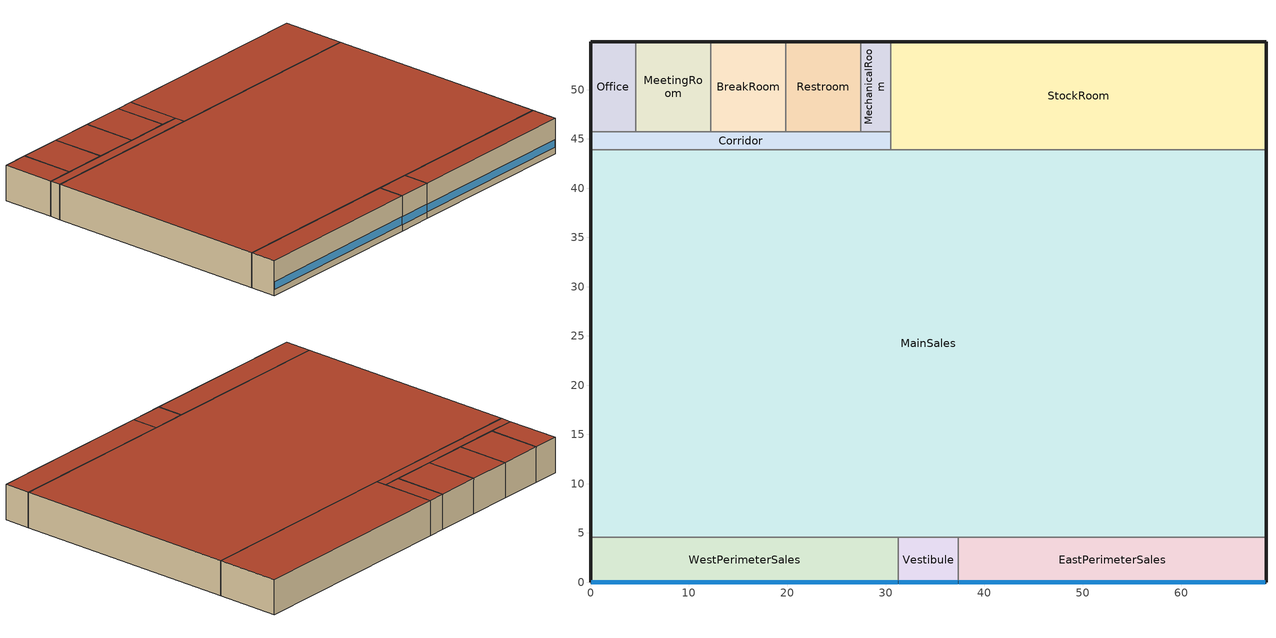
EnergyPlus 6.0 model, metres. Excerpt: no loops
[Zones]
Office
 floor ground (Unheated - 8in Slab with Carpet_NR_Ext-slab): 4.57,54.86 4.57,45.72 0,45.72 0,54.86 z0
 wall outside (Steel-Framed_R-13 + R-7.5 ci_Ext-wall): 4.57,54.86 0,54.86 0,45.72 z0:6.1
 wall to MeetingRoom (Standard_Int-Wall): 4.57,45.72 4.57,54.86 z0:6.1
 wall to Corridor (Standard_Int-Wall): 0,45.72 4.57,45.72 z0:6.1
 roof outside (IEAD_R-25 ci_Roof): 4.57,45.72 4.57,54.86 0,54.86 0,45.72 z6.1
BreakRoom
 floor ground (Unheated - 8in Slab with Carpet_NR_Ext-slab): 19.81,54.86 19.81,45.72 12.19,45.72 12.19,54.86 z0
 wall outside (Steel-Framed_R-13 + R-7.5 ci_Ext-wall): 19.81,54.86 12.19,54.86 z0:6.1
 wall to MeetingRoom (Standard_Int-Wall): 12.19,54.86 12.19,45.72 z0:6.1
 wall to Restroom (Standard_Int-Wall): 19.81,45.72 19.81,54.86 z0:6.1
 wall to Corridor (Standard_Int-Wall): 12.19,45.72 19.81,45.72 z0:6.1
 roof outside (IEAD_R-25 ci_Roof): 19.81,45.72 19.81,54.86 12.19,54.86 12.19,45.72 z6.1
WestPerimeterSales
 floor ground (Unheated - 8in Slab with Carpet_NR_Ext-slab): 31.24,4.57 31.24,0 0,0 0,4.57 z0
 wall outside (Steel-Framed_R-13 + R-7.5 ci_Ext-wall): 0,4.57 0,0 31.24,0 z0:6.1
 wall to Vestibule (Standard_Int-Wall): 31.24,0 31.24,4.57 z0:6.1
 wall to MainSales (AIR-WALL): 31.24,4.57 0,4.57 z0:6.1
 window (Retail_AEDG_window_3_UValue_3.408_SHGC_0.25_VT_0.32): 0.05,0 31.19,0 z1.1:2.45
 roof outside (IEAD_R-25 ci_Roof): 31.24,0 31.24,4.57 0,4.57 0,0 z6.1
Corridor
 floor ground (Unheated - 8in Slab with Carpet_NR_Ext-slab): 30.48,45.72 30.48,43.89 0,43.89 0,45.72 z0
 wall outside (Steel-Framed_R-13 + R-7.5 ci_Ext-wall): 0,45.72 0,43.89 z0:6.1
 wall to MainSales (Standard_Int-Wall): 0,43.89 30.48,43.89 z0:6.1
 wall to Restroom (Standard_Int-Wall): 27.43,45.72 19.81,45.72 z0:6.1
 wall to MeetingRoom (Standard_Int-Wall): 12.19,45.72 4.57,45.72 z0:6.1
 wall to MechanicalRoom (Standard_Int-Wall): 30.48,45.72 27.43,45.72 z0:6.1
 wall to StockRoom (Standard_Int-Wall): 30.48,43.89 30.48,45.72 z0:6.1
 roof outside (IEAD_R-25 ci_Roof): 30.48,43.89 30.48,45.72 0,45.72 0,43.89 z6.1
EastPerimeterSales
 floor ground (Unheated - 8in Slab with Carpet_NR_Ext-slab): 68.58,4.57 68.58,0 37.34,0 37.34,4.57 z0
 wall outside (Steel-Framed_R-13 + R-7.5 ci_Ext-wall): 37.34,0 68.58,0 68.58,4.57 z0:6.1
 wall to Vestibule (Standard_Int-Wall): 37.34,4.57 37.34,0 z0:6.1
 wall to MainSales (AIR-WALL): 68.58,4.57 37.34,4.57 z0:6.1
 window (Retail_AEDG_window_3_UValue_3.408_SHGC_0.25_VT_0.32): 37.39,0 68.53,0 z1.1:2.45
 roof outside (IEAD_R-25 ci_Roof): 68.58,0 68.58,4.57 37.34,4.57 37.34,0 z6.1
Vestibule
 floor ground (Unheated - 8in Slab with Carpet_NR_Ext-slab): 37.34,4.57 37.34,0 31.24,0 31.24,4.57 z0
 wall outside (Steel-Framed_R-13 + R-7.5 ci_Ext-wall): 31.24,0 37.34,0 z0:6.1
 wall to MainSales (Standard_Int-Wall): 37.34,4.57 31.24,4.57 z0:6.1
 window (Retail_AEDG_window_3_UValue_3.408_SHGC_0.25_VT_0.32): 31.29,0 37.29,0 z1.1:2.45
 roof outside (IEAD_R-25 ci_Roof): 37.34,0 37.34,4.57 31.24,4.57 31.24,0 z6.1
StockRoom
 floor ground (Unheated - 8in Slab with Carpet_NR_Ext-slab): 68.58,54.86 68.58,43.89 30.48,43.89 30.48,54.86 z0
 wall outside (Steel-Framed_R-13 + R-7.5 ci_Ext-wall): 68.58,43.89 68.58,54.86 30.48,54.86 z0:6.1
 wall to MainSales (Standard_Int-Wall): 30.48,43.89 68.58,43.89 z0:6.1
 wall to MechanicalRoom (Standard_Int-Wall): 30.48,54.86 30.48,45.72 z0:6.1
 roof outside (IEAD_R-25 ci_Roof): 68.58,43.89 68.58,54.86 30.48,54.86 30.48,43.89 z6.1
MainSales
 floor ground (Unheated - 8in Slab with Carpet_NR_Ext-slab): 68.58,43.89 68.58,4.57 0,4.57 0,43.89 z0
 wall outside (Steel-Framed_R-13 + R-7.5 ci_Ext-wall): 68.58,4.57 68.58,43.89 / 0,43.89 0,4.57 z0:6.1
 roof outside (IEAD_R-25 ci_Roof): 68.58,4.57 68.58,43.89 0,43.89 0,4.57 z6.1
MeetingRoom
 floor ground (Unheated - 8in Slab with Carpet_NR_Ext-slab): 12.19,54.86 12.19,45.72 4.57,45.72 4.57,54.86 z0
 wall outside (Steel-Framed_R-13 + R-7.5 ci_Ext-wall): 12.19,54.86 4.57,54.86 z0:6.1
 roof outside (IEAD_R-25 ci_Roof): 12.19,45.72 12.19,54.86 4.57,54.86 4.57,45.72 z6.1
Restroom
 floor ground (Unheated - 8in Slab with Carpet_NR_Ext-slab): 27.43,54.86 27.43,45.72 19.81,45.72 19.81,54.86 z0
 wall outside (Steel-Framed_R-13 + R-7.5 ci_Ext-wall): 27.43,54.86 19.81,54.86 z0:6.1
 wall to MechanicalRoom (Standard_Int-Wall): 27.43,45.72 27.43,54.86 z0:6.1
 roof outside (IEAD_R-25 ci_Roof): 27.43,45.72 27.43,54.86 19.81,54.86 19.81,45.72 z6.1
MechanicalRoom
 floor ground (Unheated - 8in Slab with Carpet_NR_Ext-slab): 30.48,54.86 30.48,45.72 27.43,45.72 27.43,54.86 z0
 wall outside (Steel-Framed_R-13 + R-7.5 ci_Ext-wall): 30.48,54.86 27.43,54.86 z0:6.1
 roof outside (IEAD_R-25 ci_Roof): 30.48,45.72 30.48,54.86 27.43,54.86 27.43,45.72 z6.1
[Building]
Retail_High_Plug_DOASwCAV: North Axis=0; Terrain=City; Loads Convergence Tolerance Value=0.04; Temperature Convergence Tolerance Value=0.2; Solar Distribution=FullExterior; Maximum Number of Warmup Days=25
[Site:Location]
USA NV-LAS VEGAS: Latitude {deg}=36.07; Longitude {deg}=-115.17; Time Zone {hr}=-8; Elevation {m}=664
[Site:GroundTemperature:BuildingSurface]
18.89, 18.889, 18.895, 20.344, 20.899, 20.929, 20.753, 20.826, 21.013, 20.868, 19.246, 18.923
[Site:WaterMainsTemperature]
Calculation Method=CORRELATION; Annual Average Outdoor Air Temperature {C}=19.48; Maximum Difference In Monthly Average Outdoor Air Temperatures {deltaC}=25.6
[SizingPeriod:DesignDay] Barometric Pressure {Pa}=93598; Rain {0-no,1-yes}=0; Snow on ground {0-no,1-yes}=0; Day of Month=21; Daylight Savings Time Indicator=0; Humidity Indicating Type=WetBulb
Name | Maximum Dry-Bulb Temperature {C} | Daily Temp Range {C} | Humidity Indicating Conditions at Maximum Dry-Bulb | Wind Speed {m/s} design conditions vs. traditional 6.71 m/s (15 mph) | Wind Direction {Degrees; N=0, S=180} | Clearness {0.0 to 1.1} | Month | Day Type | Wind Speed {m/s} design conditions vs. traditional 3.35 m/s (7mph)
LAS_VEGAS Ann Htg 99.6% Condns DB | -1.7 | 0 | -1.7 | 3.1 | 240 | 0 | 1 | WinterDesignDay
LAS_VEGAS Ann Clg .4% Condns DB=>MWB | 42.4 | 13.6 | 19.4 |  | 230 | 1 | 7 | SummerDesignDay | 5.3
LAS_VEGAS Ann Clg .4% Condns WB=>MDB | 34.7 | 13.6 | 21.9 |  | 230 | 1 | 7 | SummerDesignDay | 5.3
[WindowMaterial:Glazing]
Theoretical Glass [245]: Optical Data Type=SpectralAverage; Thickness=0.003; Solar Transmittance at Normal Incidence=0.2331; Front Side Solar Reflectance at Normal Incidence=0.7169; Back Side Solar Reflectance at Normal Incidence=0.7169; Visible Transmittance at Normal Incidence=0.321; Front Side Visible Reflectance at Normal Incidence=0.629; Back Side Visible Reflectance at Normal Incidence=0.629; Infrared Transmittance at Normal Incidence=0; Front Side Infrared Hemispherical Emissivity=0.9; Back Side Infrared Hemispherical Emissivity=0.9; Conductivity=0.0231; Dirt Correction Factor for Solar and Visible Transmittance=1; Solar Diffusing=No
[Material]
Name | Roughness | Thickness | Conductivity | Density | Specific Heat | Thermal Absorptance | Solar Absorptance | Visible Absorptance | Thickness {m} | Conductivity {W/m-K} | Density {kg/m3} | Specific Heat {J/kg-K}
Roof Membrane | VeryRough | 0.0095 | 0.16 | 1121.29 | 1460 | 0.9 | 0.7 | 0.7
Roof Insulation [9] | MediumRough | 0.209 | 0.049 | 265 | 836.8 | 0.9 | 0.7 | 0.7
Metal Decking | MediumSmooth | 0.0015 | 45.006 | 7680 | 418.4 | 0.9 | 0.7 | 0.3
GP01 1/2 GYPSUM | Smooth | 0.0127 | 0.16 | 800 | 1090 | 0.9 | 0.7 | 0.5
Wall Insulation [10] | MediumRough | 0.0971 | 0.045 | 265 | 836.8 | 0.9 | 0.7 | 0.7
1/2IN Gypsum | Smooth | 0.0127 | 0.16 | 784.9 | 830 | 0.9 | 0.92 | 0.92
MAT-CC05 8 HW CONCRETE | Rough | 0.2032 | 1.311 | 2240 | 836.8 | 0.9 | 0.7 | 0.7
Floor Insulation [2] | MediumRough | 0.0636 | 0.045 | 265 | 836.8 | 0.9 | 0.7 | 0.7
METAL Door Medium 18Ga_1; METAL Door Medium 18Ga_2 | Smooth | 0.0013 | 45.3149 | 7833.03 | 502.08 | 0.8 | 0.5 | 0.5
Std Wood 6inch | MediumSmooth |  |  |  |  | 0.9 | 0.7 | 0.7 | 0.15 | 0.12 | 540 | 1210
Std AC02 | MediumSmooth |  |  |  |  | 0.9 | 0.7 | 0.2 | 0.0127 | 0.057 | 288 | 1339
Std MAT-CC05 4  MW CONCRETE | Rough |  |  |  |  | 0.9 | 0.7 | 0.2 | 0.1 | 0.858 | 1968 | 836.8
Std PW05 | MediumSmooth |  |  |  |  | 0.9 | 0.78 | 0.78 | 0.0191 | 0.115 | 545 | 1213
Std Steel_Brown_Regular | Smooth |  |  |  |  | 0.9 | 0.92 | 0.92 | 0.0015 | 44.9696 | 7689 | 418
[Material:NoMass]
Name | Roughness | Thermal Resistance {(m2-K)/W} | Thermal Absorptance | Solar Absorptance | Visible Absorptance | Thermal Resistance {m2-K/W}
MAT-SHEATH | Rough | 0.3626 | 0.9 | 0.7 | 0.7
CP02 CARPET PAD | VeryRough | 0.2165 | 0.9 | 0.7 | 0.8
AIR | Smooth | 0.2515 | 0.8 | 0.5 | 0.5
AIR [1] | Smooth | 0.1214 | 0.8 | 0.5 | 0.5
Std CP02 CARPET PAD | VeryRough |  | 0.9 | 0.7 | 0.8 | 0.21648
MAT-AIR-WALL | Rough |  | 0.9 | 0.7 |  | 0.207949
Std Opaque Door panel_con; Std Opaque Door panel_semi | MediumRough |  | 0.9 | 0.7 | 0.7 | 0.12327
Std Overhead Door Panel | MediumRough |  | 0.9 | 0.7 | 0.7 | 0.255345
[Construction]
InteriorFurnishings: Std Wood 6inch
INT-FLOOR-UNDERSIDE: Std CP02 CARPET PAD, Std MAT-CC05 4  MW CONCRETE
INT-FLOOR-SLAB: Std MAT-CC05 4  MW CONCRETE
DropCeiling: Std AC02
Sloped_Metal_Roof: Std Steel_Brown_Regular, Std PW05
Gable_Wall: Std PW05
AIR-WALL: MAT-AIR-WALL
Std Swinging Door_con: Std Opaque Door panel_con
Std Swinging Door_semi: Std Opaque Door panel_semi
Std Overhead Door: Std Overhead Door Panel
Retail_AEDG_window_3_UValue_3.408_SHGC_0.25_VT_0.32; Retail_AEDG_window_3_UValue_3.408_SHGC_0.25_VT_0.32_east; Retail_AEDG_window_3_UValue_3.408_SHGC_0.25_VT_0.32_north; Retail_AEDG_window_3_UValue_3.408_SHGC_0.25_VT_0.32_west: Theoretical Glass [245]
IEAD_R-25 ci_Roof: Roof Membrane, Roof Insulation [9], Metal Decking
Standard_Int-Wall: GP01 1/2 GYPSUM, GP01 1/2 GYPSUM
Steel-Framed_R-13 + R-7.5 ci_Ext-wall: MAT-SHEATH, Wall Insulation [10], 1/2IN Gypsum
Unheated - 8in Slab with Carpet_NR_Ext-slab: MAT-CC05 8 HW CONCRETE, CP02 CARPET PAD
Mass_R-8.3 ci_ExposedFloor: Floor Insulation [2], MAT-CC05 8 HW CONCRETE, CP02 CARPET PAD
Swinging_NR_door: METAL Door Medium 18Ga_1, AIR, METAL Door Medium 18Ga_2
Non-Swinging_NR_door: METAL Door Medium 18Ga_1, AIR [1], METAL Door Medium 18Ga_2
[ComponentCost:LineItem] Line Item Type=Construction
Name | Item | Cost per Area {$/m2} | Cost per Area
Interior Furnishings | InteriorFurnishings | 1
Interior Floor | INT-FLOOR-UNDERSIDE | 15
Interior Floor Slab | INT-FLOOR-SLAB | 35
Drop Ceiling | DropCeiling | 10
Sloped Metal Roof | Sloped_Metal_Roof | 1
Gable Wall | Gable_Wall | 1
Air Wall | AIR-WALL | 1
Swinging Door Conditioned | Std Swinging Door_con | 1
Swinging Door Semi-conditioned | Std Swinging Door_semi | 1
Overhead Door | Std Overhead Door | 1
south:Retail_AEDG_window_3_UValue_3.408_SHGC_0.25_VT_0.32 | Retail_AEDG_window_3_UValue_3.408_SHGC_0.25_VT_0.32 |  | 1
east:Retail_AEDG_window_3_UValue_3.408_SHGC_0.25_VT_0.32_east | Retail_AEDG_window_3_UValue_3.408_SHGC_0.25_VT_0.32_east |  | 1
north:Retail_AEDG_window_3_UValue_3.408_SHGC_0.25_VT_0.32_north | Retail_AEDG_window_3_UValue_3.408_SHGC_0.25_VT_0.32_north |  | 1
west:Retail_AEDG_window_3_UValue_3.408_SHGC_0.25_VT_0.32_west | Retail_AEDG_window_3_UValue_3.408_SHGC_0.25_VT_0.32_west |  | 1
roofs:IEAD_R-25 ci_Roof | IEAD_R-25 ci_Roof |  | 1
int-walls:Standard_Int-Wall | Standard_Int-Wall |  | 1
ext-walls:Steel-Framed_R-13 + R-7.5 ci_Ext-wall | Steel-Framed_R-13 + R-7.5 ci_Ext-wall |  | 1
ext-slab:Unheated - 8in Slab with Carpet_NR_Ext-slab | Unheated - 8in Slab with Carpet_NR_Ext-slab |  | 1
exposed-floor:Mass_R-8.3 ci_ExposedFloor | Mass_R-8.3 ci_ExposedFloor |  | 34.6727
door:Swinging_NR_door | Swinging_NR_door |  | 1
non-swinging-door:Non-Swinging_NR_door | Non-Swinging_NR_door |  | 1
[Zone] Type=1; Multiplier=1; Ceiling Height=AutoCalculate; Part of Total Floor Area=Yes
Name | Volume
Office | 254.8516
BreakRoom; MeetingRoom; Restroom | 424.7527
WestPerimeterSales; EastPerimeterSales | 870.743
Corridor | 339.8022
Vestibule; MechanicalRoom | 169.9011
StockRoom | 2548.52
MainSales | 16437.9
[InternalMass] Construction=InteriorFurnishings
Name | Zone | Surface Area
Office Internal Mass | Office | 83.6127
BreakRoom Internal Mass | BreakRoom | 139.3546
WestPerimeterSales Internal Mass | WestPerimeterSales | 285.6768
Corridor Internal Mass | Corridor | 111.4836
EastPerimeterSales Internal Mass | EastPerimeterSales | 285.6768
Vestibule Internal Mass | Vestibule | 55.7418
StockRoom Internal Mass | StockRoom | 836.1274
MainSales Internal Mass | MainSales | 5393.02
MeetingRoom Internal Mass | MeetingRoom | 139.3546
Restroom Internal Mass | Restroom | 139.3546
MechanicalRoom Internal Mass | MechanicalRoom | 55.7418
[ZoneInfiltration:DesignFlowRate] Schedule=INFIL_SCH; Design Volume Flow Rate Calculation Method=Flow/ExteriorWallArea; Flow per Exterior Surface Area {m3/s/m2}=0.0001963; Constant Term Coefficient=1; Temperature Term Coefficient=0; Velocity Term Coefficient=0; Velocity Squared Term Coefficient=0
Name | Zone
Office_Infiltration | Office
BreakRoom_Infiltration | BreakRoom
WestPerimeterSales_Infiltration | WestPerimeterSales
Corridor_Infiltration | Corridor
EastPerimeterSales_Infiltration | EastPerimeterSales
Vestibule_Infiltration | Vestibule
StockRoom_Infiltration | StockRoom
MainSales_Infiltration | MainSales
MeetingRoom_Infiltration | MeetingRoom
Restroom_Infiltration | Restroom
MechanicalRoom_Infiltration | MechanicalRoom
[People] Schedule=BLDG_OCC_SCH; Number of People Calculation Method=People; Fraction Radiant=0.3; User Specified Sensible Fraction=AUTOCALCULATE; Activity Level Schedule=ACTIVITY_SCH; Carbon Dioxide Generation Rate {m3/s-W}=3.82E-8; Enable ASHRAE 55 Comfort Warnings=No; MRT Calculation=ZoneAveraged; Work Efficiency Schedule=WORK_EFF_SCH; Clothing Schedule=CLOTHING_SCH; Air Velocity Schedule=AIR_VELO_SCH; Thermal Comfort Report=FANGER
Name | Zone | Number of People
Office People | Office | 2.2492
BreakRoom People | BreakRoom | 52.5018
WestPerimeterSales People | WestPerimeterSales | 9.2274
EastPerimeterSales People | EastPerimeterSales | 9.2274
Vestibule People | Vestibule | 1.8005
StockRoom People | StockRoom | 14.9667
MainSales People | MainSales | 174.1946
MeetingRoom People | MeetingRoom | 37.5003
Restroom People | Restroom | 4.5012
[Lights] Schedule=BLDG_LIGHT_SCH; Design Level Calculation Method=LightingLevel; Return Air Fraction=0; Fraction Visible=0.2; Fraction Replaceable=1; Return Air Fraction is Calculated from Plenum Temperature=No
Name | Zone | Design Level {W} | Fraction Radiant
Office_Lights | Office | 202.3428 | 0.37
BreakRoom_Lights | BreakRoom | 337.238 | 0.37
WestPerimeterSales_Lights | WestPerimeterSales | 2921.05 | 0.42
Corridor_Lights | Corridor | 149.9455 | 0.37
EastPerimeterSales_Lights | EastPerimeterSales | 2921.05 | 0.42
Vestibule_Lights | Vestibule | 149.9455 | 0.37
StockRoom_Lights | StockRoom | 811.0435 | 0.42
MainSales_Lights | MainSales | 55143.6 | 0.42
MeetingRoom_Lights | MeetingRoom | 337.238 | 0.37
Restroom_Lights | Restroom | 337.9348 | 0.37
MechanicalRoom_Lights | MechanicalRoom | 134.8952 | 0.37
[ElectricEquipment] Schedule=BLDG_EQUIP_SCH; Design Level Calculation Method=EquipmentLevel; Fraction Latent=0; Fraction Radiant=0.5; Fraction Lost=0
Name | Zone | Design Level {W}
Office_PlugMisc_Equip | Office | 371.2405
BreakRoom_PlugMisc_Equip | BreakRoom | 1462.53
WestPerimeterSales_PlugMisc_Equip | WestPerimeterSales | 807.0371
EastPerimeterSales_PlugMisc_Equip | EastPerimeterSales | 807.0371
StockRoom_PlugMisc_Equip | StockRoom | 2529.29
MainSales_PlugMisc_Equip | MainSales | 15235.3
MeetingRoom_PlugMisc_Equip | MeetingRoom | 618.7342
Restroom_PlugMisc_Equip | Restroom | 56.4386
[SetpointManager:Scheduled] Control Variable {Temperature | Others }=Temperature; Schedule=DOAS_SAT_Sch
Name | Setpoint Node or NodeList
DOAS_MZ SAT Setpoint | DOAS_MZ Supply Equipment Outlet Node
DOAS_SZ SAT Setpoint | DOAS_SZ Supply Equipment Outlet Node
[SetpointManager:MixedAir]
Name | Control Variable {Temperature} | Setpoint Node or NodeList | Control Variable {TEMP}
DOAS_MZ_OA_CoolC 2 SAT Manager | Temperature | DOAS_MZ_OA_CoolC 2-DOAS_MZ_OA_FanNode
DOAS_MZ_OA_Indirect_Evap_Cooler_SATManager |  | DOAS_MZ_OA_Indirect_Evap_Cooler-DOAS_MZ_OAMixing BoxNode | Temperature
DOAS_SZ_OA_CoolC 2 SAT Manager | Temperature | DOAS_SZ_OA_CoolC 2-DOAS_SZ_OA_FanNode
DOAS_SZ_OA_Indirect_Evap_Cooler_SATManager |  | DOAS_SZ_OA_Indirect_Evap_Cooler-DOAS_SZ_OAMixing BoxNode | Temperature
[EnergyManagementSystem:Sensor]
Name | Output:Variable or Output:Meter Index Key | Output:Variable or Output:Meter
DOAS_MZ_OA_Indirect_Evap_CoolerSystemSupplyFlow | DOAS_MZ Zone Equipment Inlet Node | System Node MassFlowRate
DOAS_MZ_OA_Indirect_Evap_CoolerIDECSupplyTemp | DOAS_MZ_OA_Indirect_Evap_Cooler-DOAS_MZ_OAMixing BoxNode | System Node Temp
DOAS_MZ_OA_Indirect_Evap_CoolerIDECSupplyEnth | DOAS_MZ_OA_Indirect_Evap_Cooler-DOAS_MZ_OAMixing BoxNode | System Node Enthalpy
DOAS_MZ_Warm_Season; DOAS_SZ_Warm_Season | Warm_Season_Sch | Schedule Value
DOAS_MZ_Cold_Season; DOAS_SZ_Cold_Season | Cold_Season_Sch | Schedule Value
DOAS_SZ_OA_Indirect_Evap_CoolerSystemSupplyFlow | DOAS_SZ Zone Equipment Inlet Node | System Node MassFlowRate
DOAS_SZ_OA_Indirect_Evap_CoolerIDECSupplyTemp | DOAS_SZ_OA_Indirect_Evap_Cooler-DOAS_SZ_OAMixing BoxNode | System Node Temp
DOAS_SZ_OA_Indirect_Evap_CoolerIDECSupplyEnth | DOAS_SZ_OA_Indirect_Evap_Cooler-DOAS_SZ_OAMixing BoxNode | System Node Enthalpy
[EnergyManagementSystem:ProgramCallingManager]
DOAS_MZ_OA_Indirect_Evap_CoolerControlManager: InsideHVACSystemIterationLoop; DOAS_MZ_OA_Indirect_Evap_CoolerControl
DOAS_MZ_ERV_IDEC_Control_Call: AfterPredictorBeforeHVACManagers; DOAS_MZ_ERV_IDEC_Control
DOAS_SZ_OA_Indirect_Evap_CoolerControlManager: InsideHVACSystemIterationLoop; DOAS_SZ_OA_Indirect_Evap_CoolerControl
DOAS_SZ_ERV_IDEC_Control_Call: AfterPredictorBeforeHVACManagers; DOAS_SZ_ERV_IDEC_Control
[EnergyManagementSystem:Program]
DOAS_MZ_OA_Indirect_Evap_CoolerControl: SET SystemMixedTemp = DOAS_MZ_OA_Indirect_Evap_CoolerSystemMixedTemp; SET SystemMixedHR = DOAS_MZ_OA_Indirect_Evap_CoolerSystemMixedHR; SET IDECSupplyEnth = DOAS_MZ_OA_Indirect_Evap_CoolerIDECSupplyEnth; SET SystemReturnEnth = DOAS_MZ_OA_Indirect_Evap_CoolerSystemReturnEnth; SET SystemMixedSP = DOAS_MZ_OA_Indirect_Evap_CoolerSystemMixedSP; SET SystemMixedSPEnth = @HFnTdbW SystemMixedSP SystemMixedHR; SET OAMinFlow = DOAS_MZ_OA_Indirect_Evap_CoolerOAMinFlow; SET IDECSupplyTemp = DOAS_MZ_OA_Indirect_Evap_CoolerIDECSupplyTemp; SET SystemReturnTemp = DOAS_MZ_OA_Indirect_Evap_CoolerSystemReturnTemp; SET SystemSupplyFlow = DOAS_MZ_OA_Indirect_Evap_CoolerSystemSupplyFlow; SET OAFlowActuator = OAMinFlow; SET tosetpoint = IDECSupplyTemp - SystemMixedSP; IF (tosetpoint <= 0.0) && (SystemMixedSP < SystemReturnTemp); SET numerator = SystemMixedSPEnth - SystemReturnEnth; SET denominator = IDECSupplyEnth - SystemReturnEnth; SET abs_denominator = @Abs denominator; IF (abs_denominator < 0.000001); SET OAFlowActuator = SystemSupplyFlow; ELSE; SET OAFlowActuator = SystemSupplyFlow * numerator / denominator; ENDIF; IF (OAFlowActuator > SystemSupplyFlow); SET OAFlowActuator = SystemSupplyFlow; ENDIF; IF (OAFlowActuator < OAMinFlow); SET OAFlowActuator = OAMinFlow; ENDIF; ENDIF; IF (IDECSupplyTemp < SystemReturnTemp) && (SystemReturnTemp < SystemMixedSP); SET OAFlowActuator = OAMinFlow; ENDIF; IF (SystemReturnTemp < IDECSupplyTemp) && (IDECSupplyTemp < SystemMixedSP); SET OAFlowActuator = SystemSupplyFlow; ENDIF; IF (SystemMixedSP < IDECSupplyTemp) && (IDECSupplyTemp < SystemReturnTemp); SET OAFlowActuator = SystemSupplyFlow; ENDIF; IF (SystemMixedSP < SystemReturnTemp) && (SystemReturnTemp < IDECSupplyTemp); SET OAFlowActuator = OAMinFlow; ENDIF; SET DOAS_MZ_OA_Indirect_Evap_CoolerOAFlowActuator = OAFlowActuator
DOAS_MZ_ERV_IDEC_Control: SET DOAS_MZ_ERV_SP = DOAS_MZ_Cold_Season * 253; SET DOAS_MZ_IDEC_SP = DOAS_MZ_Warm_Season * 295; SET DOAS_MZ_FanSP_Act = DOAS_MZ_FanSP + DOAS_MZ_ERV_SP; SET DOAS_MZ_FanSP_Act = DOAS_MZ_FanSP_Act + DOAS_MZ_IDEC_SP
DOAS_SZ_OA_Indirect_Evap_CoolerControl: SET SystemMixedTemp = DOAS_SZ_OA_Indirect_Evap_CoolerSystemMixedTemp; SET SystemMixedHR = DOAS_SZ_OA_Indirect_Evap_CoolerSystemMixedHR; SET IDECSupplyEnth = DOAS_SZ_OA_Indirect_Evap_CoolerIDECSupplyEnth; SET SystemReturnEnth = DOAS_SZ_OA_Indirect_Evap_CoolerSystemReturnEnth; SET SystemMixedSP = DOAS_SZ_OA_Indirect_Evap_CoolerSystemMixedSP; SET SystemMixedSPEnth = @HFnTdbW SystemMixedSP SystemMixedHR; SET OAMinFlow = DOAS_SZ_OA_Indirect_Evap_CoolerOAMinFlow; SET IDECSupplyTemp = DOAS_SZ_OA_Indirect_Evap_CoolerIDECSupplyTemp; SET SystemReturnTemp = DOAS_SZ_OA_Indirect_Evap_CoolerSystemReturnTemp; SET SystemSupplyFlow = DOAS_SZ_OA_Indirect_Evap_CoolerSystemSupplyFlow; SET OAFlowActuator = OAMinFlow; SET tosetpoint = IDECSupplyTemp - SystemMixedSP; IF (tosetpoint <= 0.0) && (SystemMixedSP < SystemReturnTemp); SET numerator = SystemMixedSPEnth - SystemReturnEnth; SET denominator = IDECSupplyEnth - SystemReturnEnth; SET abs_denominator = @Abs denominator; IF (abs_denominator < 0.000001); SET OAFlowActuator = SystemSupplyFlow; ELSE; SET OAFlowActuator = SystemSupplyFlow * numerator / denominator; ENDIF; IF (OAFlowActuator > SystemSupplyFlow); SET OAFlowActuator = SystemSupplyFlow; ENDIF; IF (OAFlowActuator < OAMinFlow); SET OAFlowActuator = OAMinFlow; ENDIF; ENDIF; IF (IDECSupplyTemp < SystemReturnTemp) && (SystemReturnTemp < SystemMixedSP); SET OAFlowActuator = OAMinFlow; ENDIF; IF (SystemReturnTemp < IDECSupplyTemp) && (IDECSupplyTemp < SystemMixedSP); SET OAFlowActuator = SystemSupplyFlow; ENDIF; IF (SystemMixedSP < IDECSupplyTemp) && (IDECSupplyTemp < SystemReturnTemp); SET OAFlowActuator = SystemSupplyFlow; ENDIF; IF (SystemMixedSP < SystemReturnTemp) && (SystemReturnTemp < IDECSupplyTemp); SET OAFlowActuator = OAMinFlow; ENDIF; SET DOAS_SZ_OA_Indirect_Evap_CoolerOAFlowActuator = OAFlowActuator
DOAS_SZ_ERV_IDEC_Control: SET DOAS_SZ_ERV_SP = DOAS_SZ_Cold_Season * 253; SET DOAS_SZ_IDEC_SP = DOAS_SZ_Warm_Season * 295; SET DOAS_SZ_FanSP_Act = DOAS_SZ_FanSP + DOAS_SZ_ERV_SP; SET DOAS_SZ_FanSP_Act = DOAS_SZ_FanSP_Act + DOAS_SZ_IDEC_SP
[Exterior:Lights]
Exterior Facade Lighting: Schedule=ExtLight_Sch; Design Level=10125; Control Option=AstronomicalClock
[UtilityCost:Tariff]
Name | Output Meter | Conversion Factor Choice | Time of Use Period Schedule | Season Schedule | Demand Window Length | Monthly Charge or Variable | Group
NevadaPower_LGS-3_LargeGeneral | ElectricityNet:Facility | kWh | NevadaPowTOUSched | NevadaPowSeasonsSched | HalfHour | 184 | Comm Elect
NevadaPower_LGS-2_LargeGeneral | ElectricityNet:Facility | kWh | NevadaPowTOUSched | NevadaPowSeasonsSched | HalfHour | 179 | Comm Elect
NevadaPower_LGS-1_LargeGeneral | ElectricityNet:Facility | kWh |  |  | HalfHour | 15.7 | Comm Elect
NevadaPower_GS_GeneralService | ElectricityNet:Facility | kWh |  |  | HalfHour | 11 | Comm Elect
NV_EIAMonthlyRateGas | Gas:Facility | MCF |  |  |  | 0 | Comm Gas
[UtilityCost:Charge:Simple]
Name | Charge Variable | Tariff | Source Variable | Season | Category Variable | Cost per Unit Value or Variable
 | SummerPeakEnergyCharge | NevadaPower_LGS-3_LargeGeneral | PeakEnergy | Summer | EnergyCharges | 0.0858
 | SummerOffPeakEnergyCharge | NevadaPower_LGS-3_LargeGeneral | OffPeakEnergy | Summer | EnergyCharges | 0.0484
 | SummerShoulderEnergyCharge | NevadaPower_LGS-3_LargeGeneral | ShoulderEnergy | Summer | EnergyCharges | 0.0706
 | WinterEnergyCharge | NevadaPower_LGS-3_LargeGeneral | totalEnergy | Winter | EnergyCharges | 0.04925
 | DeferredAccountingEnergyCharge | NevadaPower_LGS-3_LargeGeneral | totalEnergy | Annual | EnergyCharges | 0.0128
 | FacilitiesDemandCharge | NevadaPower_LGS-3_LargeGeneral | totalDemand | Annual | DemandCharges | 2.94
 | WinterDemandCharge | NevadaPower_LGS-3_LargeGeneral | totalDemand | Winter | DemandCharges | 0.5
 | SummerOnPeakDemandCharge | NevadaPower_LGS-3_LargeGeneral | PeakDemand | Summer | DemandCharges | 8.36
 | SummerShoulderDemandCharge | NevadaPower_LGS-3_LargeGeneral | ShoulderDemand | Summer | DemandCharges | 0.43
 | TaxofSixPtfivePercent | NevadaPower_LGS-3_LargeGeneral | SubTotal | Annual | Taxes | 0.065
 | SummerPeakEnergyCharge | NevadaPower_LGS-2_LargeGeneral | PeakEnergy | Summer | EnergyCharges | 0.0889
 | SummerOffPeakEnergyCharge | NevadaPower_LGS-2_LargeGeneral | OffPeakEnergy | Summer | EnergyCharges | 0.0502
 | SummerShoulderEnergyCharge | NevadaPower_LGS-2_LargeGeneral | ShoulderEnergy | Summer | EnergyCharges | 0.0725
 | WinterEnergyCharge | NevadaPower_LGS-2_LargeGeneral | totalEnergy | Winter | EnergyCharges | 0.0509
 | DeferredAccountingEnergyCharge | NevadaPower_LGS-2_LargeGeneral | totalEnergy | Annual | EnergyCharges | 0.0128
 | FacilitiesDemandCharge | NevadaPower_LGS-2_LargeGeneral | totalDemand | Annual | DemandCharges | 2.74
 | WinterDemandCharge | NevadaPower_LGS-2_LargeGeneral | totalDemand | Winter | DemandCharges | 0.25
 | SummerOnPeakDemandCharge | NevadaPower_LGS-2_LargeGeneral | PeakDemand | Summer | DemandCharges | 7.16
 | SummerShoulderDemandCharge | NevadaPower_LGS-2_LargeGeneral | ShoulderDemand | Summer | DemandCharges | 0.39
 | TaxofSixPtfivePercent | NevadaPower_LGS-2_LargeGeneral | SubTotal | Annual | Taxes | 0.065
 | AnnualElectConsumpCharge | NevadaPower_LGS-1_LargeGeneral | totalEnergy | Annual | EnergyCharges | 0.0646
 | AnnualDefferredAccountingCharge | NevadaPower_LGS-1_LargeGeneral | totalEnergy | Annual | EnergyCharges | 0.0128
 | AnnualFacilitiesDemandCharge | NevadaPower_LGS-1_LargeGeneral | totalDemand | Annual | DemandCharges | 3.77
 | AnnualDemandCharge | NevadaPower_LGS-1_LargeGeneral | totalDemand | Annual | DemandCharges | 1.1
 | TaxofSixPtfivePercent | NevadaPower_LGS-1_LargeGeneral | SubTotal | Annual | Taxes | 0.065
 | AnnualElectConsumpCharge | NevadaPower_GS_GeneralService | totalEnergy | Annual | EnergyCharges | 0.0783
 | AnnualDefferredAccountingCharge | NevadaPower_GS_GeneralService | totalEnergy | Annual | EnergyCharges | 0.0128
 | TaxofSixPtfivePercent | NevadaPower_GS_GeneralService | SubTotal | Annual | Taxes | 0.065
 | MonthlyRateGasCharge | NV_EIAMonthlyRateGas | totalEnergy | Annual | EnergyCharges | NV_MonthlyGasRates
 | TaxofSixPtfivePercent | NV_EIAMonthlyRateGas | SubTotal | Annual | Taxes | 0.065
[UtilityCost:Qualify] Season=Annual; Threshold Test=Count
Name | Tariff | Variable | Qualify Type | Threshold Value or Variable | Number of Months
MinDemand1000kw | NevadaPower_LGS-3_LargeGeneral | TotalDemand | Minimum | 1000 | 12
MinEnergy3500kwh | NevadaPower_LGS-3_LargeGeneral | TotalEnergy | Minimum | 3500 | 12
MinDemand300kw | NevadaPower_LGS-2_LargeGeneral | TotalDemand | Minimum | 300 | 12
MinEnergy3500kwh | NevadaPower_LGS-2_LargeGeneral | TotalEnergy | Minimum | 3500 | 12
MaxDemand1000kw | NevadaPower_LGS-2_LargeGeneral | TotalDemand | Maximum | 1000 | 1
MaxDemand300kw | NevadaPower_LGS-1_LargeGeneral | TotalDemand | Maximum | 300 | 1
MinEnergy3500kwh | NevadaPower_LGS-1_LargeGeneral | TotalEnergy | Minimum | 3500 | 12
MaxDemand300kw | NevadaPower_GS_GeneralService | TotalDemand | Maximum | 300 | 1
MaxEnergy3500kwh | NevadaPower_GS_GeneralService | TotalEnergy | Maximum | 3500 | 1
[UtilityCost:Variable]
NV_MonthlyGasRates: Tariff=NV_EIAMonthlyRateGas; Variable Type=Currency; January Value=7.51; February Value=7.65; March Value=7.82; April Value=7.88; May Value=7.78; June Value=8.22; July Value=8.87; August Value=9.26; September Value=9.02; October Value=9.31; November Value=7.45; December Value=7.24
[Schedule:Compact]
Bldg_Occ_Sch: Fraction, Through: 11/30, For: Weekdays, Until: 06:00, 0, Until: 08:00, 0.125, Until: 09:00, 0.375, Until: 11:00, 0.5, Until: 13:00, 0.625, Until: 17:00, 0.5, Until: 19:00, 0.625, Until: 21:00, 0.5, Until: 22:00, 0.375, Until: 24:00, 0.125, For: Saturday, Until: 06:00, 0, Until: 08:00, 0.125, Until: 09:00, 0.375, Until: 11:00, 0.5, Until: 19:00, 0.625, Until: 21:00, 0.5, Until: 22:00, 0.375, Until: 24:00, 0.125, For: Sunday, Until: 06:00, 0, Until: 08:00, 0.125, Until: 09:00, 0.375, Until: 11:00, 0.5, Until: 17:00, 0.625, Until: 19:00, 0.5, Until: 20:00, 0.375, Until: 22:00, 0.125, Until: 24:00, 0, For: SummerDesignDay, Until: 24:00, 1, For: WinterDesignDay, Until: 24:00, 0, For: AllOtherDays, Until: 24:00, 0, Through: 12/31, For: Weekdays, Until: 06:00, 0, Until: 08:00, 0.25, Until: 09:00, 0.5, Until: 11:00, 0.75, Until: 13:00, 1, Until: 17:00, 0.75, Until: 19:00, 1, Until: 21:00, 0.75, Until: 22:00, 0.5, Until: 24:00, 0.25, For: Saturday, Until: 06:00, 0, Until: 08:00, 0.25, Until: 09:00, 0.5, Until: 11:00, 0.75, Until: 19:00, 1, Until: 21:00, 0.75, Until: 22:00, 0.5, Until: 24:00, 0.25, For: Sunday, Until: 06:00, 0, Until: 08:00, 0.25, Until: 09:00, 0.5, Until: 11:00, 0.75, Until: 17:00, 1, Until: 19:00, 0.75, Until: 20:00, 0.5, Until: 22:00, 0.25, Until: 24:00, 0, For: SummerDesignDay, Until: 24:00, 1, For: WinterDesignDay, Until: 24:00, 0, For: AllOtherDays, Until: 24:00, 0
Infil_Sch: Fraction, Through: 12/31, For: Weekdays Saturday, Until: 06:00, 1, Until: 24:00, 0.5, For: Sunday, Until: 06:00, 1, Until: 22:00, 0.5, Until: 24:00, 1, For: SummerDesignDay, Until: 06:00, 1, Until: 24:00, 0.5, For: WinterDesignDay, Until: 06:00, 1, Until: 24:00, 0.5, For: AllOtherDays, Until: 24:00, 1
Activity_Sch: Any Number, Through: 12/31, For: AllDays, Until: 24:00, 120
Work_Eff_Sch: Fraction, Through: 12/31, For: AllDays, Until: 24:00, 0
Air_Velo_Sch: Any Number, Through: 12/31, For: AllDays, Until: 24:00, 0.2
Clothing_Sch: Any Number, Through: 04/30, For: AllDays, Until: 24:00, 1, Through: 09/30, For: AllDays, Until: 24:00, 0.5, Through: 12/31, For: AllDays, Until: 24:00, 1
NevadaPowSeasonsSched: Through: 5/31, For: AllDays, Until: 24:00, 1, Through: 9/30, For: AllDays, Until: 24:00, 3, Through: 12/31, For: AllDays, Until: 24:00, 1
NevadaPowTOUSched: Through: 12/31, For: AllDays, Until: 10:00, 3, Until: 13:00, 2, Until: 19:00, 1, Until: 22:00, 2, Until: 24:00, 3
Bldg_Light_Sch: Fraction, Through: 12/31, For: Weekdays Saturday, Until: 06:00, 0, Until: 09:00, 0.16, Until: 21:00, 0.9, Until: 24:00, 0.16, For: Sunday, Until: 06:00, 0, Until: 09:00, 0.16, Until: 19:00, 0.9, Until: 22:00, 0.16, Until: 24:00, 0, For: SummerDesignDay, Until: 24:00, 1, For: WinterDesignDay, Until: 24:00, 0, For: AllOtherDays, Until: 24:00, 0
ExtLight_Sch: Fraction, Through: 12/31, For: AllDays, Until: 6:00, 0.25, Until: 24:00, 1
Bldg_Equip_Sch: Fraction, Through: 12/31, For: Weekdays Saturday, Until: 06:00, 0.1, Until: 09:00, 0.6, Until: 21:00, 0.9, Until: 24:00, 0.6, For: Sunday, Until: 06:00, 0.1, Until: 09:00, 0.6, Until: 19:00, 0.9, Until: 22:00, 0.6, Until: 24:00, 0.1, For: SummerDesignDay, Until: 24:00, 1, For: WinterDesignDay, Until: 24:00, 0, For: AllOtherDays, Until: 24:00, 0
DOAS_SAT_Sch: Temperature, Through: 12/31, For: AllDays, Until: 24:00, 11.67
Warm_Season_Sch: On/Off, Through:4/15, For:AllDays, Until:24:00, 0, Through:9/30, For:AllDays, Until:24:00, 1, Through:12/31, For:AllDays, Until:24:00, 0
Cold_Season_Sch: On/Off, Through:4/15, For:AllDays, Until:24:00, 1, Through:9/30, For:AllDays, Until:24:00, 0, Through:12/31, For:AllDays, Until:24:00, 1
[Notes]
Start SimMetaData
WeatherFileName=USA_NV_Las.Vegas_TMY2.epw
RoofConstruction=Insulation Entirely Above Deck
ExtWallConstruction=Steel-Framed
End SimMetaData
Number of Zones: 11
US National Holidays
